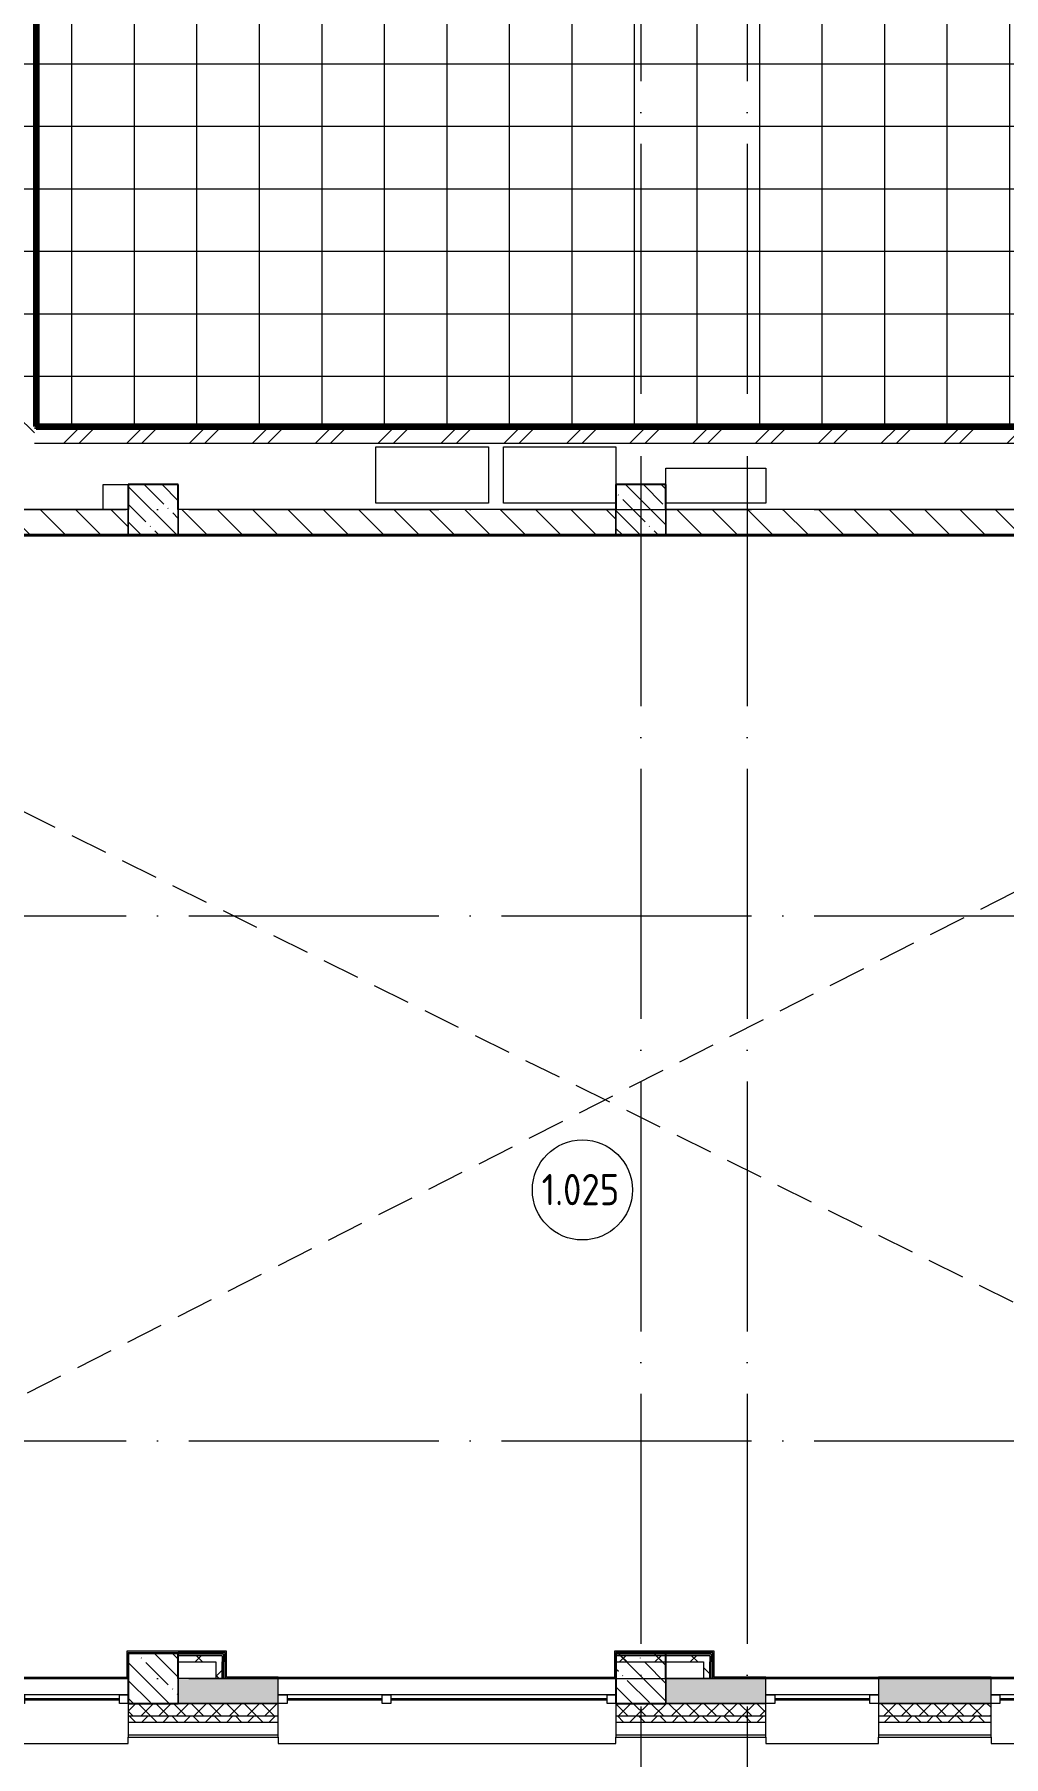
# Model space of a CAD drawing. Header units: millimetres. Extents: x 97 to 214665, y -4577 to 61202.
# Drawn here: x 145198 to 152948, y 25800 to 39575 of the extents above; entities that cross this region are included whole.
import ezdxf

# ---------------------------------------------------------------- set-up
doc = ezdxf.new("R2010")
doc.units = ezdxf.units.MM
doc.linetypes.add('ADSK_Линия сетки', pattern=[2500, 2000, -250, 0, -250])
doc.linetypes.add('ADSK_Снесено', pattern=[450, 300, -150])
for name, color, linetype, lineweight in [('A-AREA-____-IDEN', 2, 'Continuous', 20), ('A-DETL-DEMO-OTLN', 6, 'ADSK_Снесено', 9), ('A-FLOR-____-OTLN', 192, 'Continuous', 9), ('A-FLOR-____-PATT', 8, 'Continuous', 9), ('A-GLAZ-____-MCUT', 151, 'Continuous', 9), ('A-GLAZ-____-OTLN', 151, 'Continuous', 9), ('A-WALL-____-MCUT', 113, 'Continuous', 9), ('A-WALL-____-PATT', 111, 'Continuous', 9), ('A-WALL-FNSH-MCUT', 113, 'Continuous', 9), ('I-WALL-____-OTLN', 2, 'Continuous', 9), ('S-COLS-____-MCUT', 52, 'Continuous', 9), ('S-COLS-____-OTLN', 52, 'Continuous', 9), ('S-GRID-____-OTLN', 1, 'Continuous', 9)]:
    doc.layers.add(name, color=color, linetype=linetype, lineweight=lineweight)
doc.styles.add('GOST Common', font='GOST_Common.ttf', dxfattribs={"width": 0.9, "height": 250})
pattern_1 = [(135, (0, 0), (-141.42136, -141.42136), [])]
pattern_2 = [(135, (0, 0), (-142.5612, -142.5612), []), (135, (142.56, 0), (-142.5612, -142.5612), [252.016, -50.403, 3.353, -47.05])]
pattern_3 = [(45, (0, 0), (-141.42136, 141.42136), []), (135, (0, 0), (-141.42136, -141.42136), [])]

# ---------------------------------------------------------------- blocks, each defined once
blk = doc.blocks.new('Окно_СКБ_1Ст1 - 120_Окно_СКБ_1Ст_900_ОК4-29019066-О_АИ_ПП_4_200_Целиком')
at = {"layer": 'A-GLAZ-____-MCUT', "color": 90}
for p, q in [((-450, -195), (-450, -125)), ((-450, -125), (-380, -125)), ((-380, -125), (-380, -195)), ((380, -195), (380, -125)), ((380, -125), (450, -125)), ((450, -125), (450, -195)), ((-380, -195), (-450, -195)), ((450, -195), (380, -195))]:
    blk.add_line(p, q, dxfattribs=at)
at = {"layer": 'A-GLAZ-____-MCUT', "color": 10, "lineweight": 5}
for p, q in [((380, -155), (-380, -155)), ((380, -165), (-380, -165))]:
    blk.add_line(p, q, dxfattribs=at)
at = {"layer": 'A-GLAZ-____-OTLN', "color": 10, "lineweight": 5}
blk.add_line((-450, -195), (450, -195), dxfattribs=at)
blk = doc.blocks.new('Окно_СКБ_1Ст1 - 120_Окно_СКБ_1Ст_900_ОК5-29019111-О_АИ_ПП_4_200_Целиком')
at = {"layer": 'A-GLAZ-____-MCUT', "color": 90}
for p, q in [((-450, -195), (-450, -125)), ((-450, -125), (-380, -125)), ((-380, -125), (-380, -195)), ((380, -195), (380, -125)), ((380, -125), (450, -125)), ((450, -125), (450, -195)), ((-380, -195), (-450, -195)), ((450, -195), (380, -195))]:
    blk.add_line(p, q, dxfattribs=at)
at = {"layer": 'A-GLAZ-____-MCUT', "color": 10, "lineweight": 5}
for p, q in [((380, -155), (-380, -155)), ((380, -165), (-380, -165))]:
    blk.add_line(p, q, dxfattribs=at)
at = {"layer": 'A-GLAZ-____-OTLN', "color": 10, "lineweight": 5}
blk.add_line((-450, -195), (450, -195), dxfattribs=at)
blk = doc.blocks.new('Окно_СКБ_2Ст1 - Окно_СКБ_2Ст_2700_ОК10-29019148-О_АИ_ПП_4_200_Целиком')
at = {"layer": 'A-GLAZ-____-MCUT', "color": 90}
for p, q in [((-1350, -195), (-1350, -125)), ((-1350, -125), (-1280, -125)), ((-1280, -125), (-1280, -195)), ((450, -195), (450, -125)), ((450, -125), (520, -125)), ((520, -125), (520, -195)), ((1280, -195), (1280, -125)), ((1280, -125), (1350, -125)), ((1350, -125), (1350, -195)), ((-1280, -195), (-1350, -195)), ((520, -195), (450, -195)), ((1350, -195), (1280, -195))]:
    blk.add_line(p, q, dxfattribs=at)
at = {"layer": 'A-GLAZ-____-MCUT', "color": 10, "lineweight": 5}
for p, q in [((450, -155), (-1280, -155)), ((450, -165), (-1280, -165)), ((1280, -155), (520, -155)), ((1280, -165), (520, -165))]:
    blk.add_line(p, q, dxfattribs=at)
at = {"layer": 'A-GLAZ-____-OTLN', "color": 10, "lineweight": 5}
blk.add_line((-1350, -195), (1350, -195), dxfattribs=at)
blk = doc.blocks.new('WNW_Отлив1 - Отлив_металлический 2-28596055-О_АИ_ПП_4_200_Целиком')
at = {"layer": 'A-GLAZ-____-OTLN', "color": 10, "lineweight": 5}
for p, q in [((450, 320), (-450, 320)), ((-450, 320), (-450, 270)), ((450, 270), (450, 320))]:
    blk.add_line(p, q, dxfattribs=at)
blk = doc.blocks.new('WNW_Отлив1 - Отлив_металлический 2-28596188-О_АИ_ПП_4_200_Целиком')
at = {"layer": 'A-GLAZ-____-OTLN', "color": 10, "lineweight": 5}
for p, q in [((1350, 320), (-1350, 320)), ((-1350, 320), (-1350, 270)), ((1350, 270), (1350, 320))]:
    blk.add_line(p, q, dxfattribs=at)
blk = doc.blocks.new('0083_СОШ675_АР_R22_rvt-1-О_АИ_ПП_4_200_Целиком')
at = {"layer": 'A-WALL-____-PATT', "lineweight": 5}
h = blk.add_hatch(dxfattribs=at)
h.set_pattern_fill('FP_8', color=10, style=0, pattern_type=2)
h.set_pattern_definition(pattern_1)
h.paths.add_polyline_path([(87700, 36305), (87700, 36525), (87500, 36525), (87500, 36305)])
h.paths.add_polyline_path([(87700, 39675), (87700, 39775), (87500, 39775), (87500, 39675), (87641, 39675)])
h = blk.add_hatch(dxfattribs=at)
h.set_pattern_fill('FP_11', color=10, style=0, pattern_type=2)
h.set_pattern_definition([(45, (0, 0), (-251.4472, 251.4472), []), (45, (0, 381), (-251.4472, 251.4472), [])])
h.paths.add_polyline_path([(101160, 36305), (101160, 36425), (87700, 36425), (87700, 36305), (100687, 36305)])
h = blk.add_hatch(dxfattribs=at)
h.set_pattern_fill('FP_8', color=10, style=0, pattern_type=2)
h.set_pattern_definition(pattern_1)
h.paths.add_polyline_path([(101160, 35575), (101160, 35775), (96900, 35775), (96900, 35575), (100687, 35575)])
h.paths.add_polyline_path([(96500, 35575), (96500, 35775), (92750, 35775), (92750, 35575), (94888, 35575)])
h.paths.add_polyline_path([(91023, 35575), (92350, 35575), (92350, 35775), (88850, 35775), (88850, 35575), (89090, 35575)])
h.paths.add_polyline_path([(88450, 35575), (88450, 35775), (83150, 35775), (83150, 35575), (87158, 35575)])
h = blk.add_hatch(dxfattribs=at)
h.set_pattern_fill('FP_20', color=252, style=0, pattern_type=2)
h.set_pattern_definition(pattern_3)
h.paths.add_polyline_path([(89150, 26557), (89200, 26557), (89200, 26607), (88850, 26607), (88850, 26557), (89090, 26557)])
h = blk.add_hatch(dxfattribs=at)
h.set_pattern_fill('FP_20', color=252, style=0, pattern_type=2)
h.set_pattern_definition(pattern_3)
h.paths.add_polyline_path([(93050, 26557), (93100, 26557), (93100, 26607), (92350, 26607), (92350, 26557), (92956, 26557)])
h = blk.add_hatch(dxfattribs=at)
h.set_pattern_fill('FP_20', color=252, style=0, pattern_type=2)
h.set_pattern_definition(pattern_3)
h.paths.add_polyline_path([(89200, 26425), (89200, 26557), (89150, 26557), (89150, 26425)])
h = blk.add_hatch(dxfattribs=at)
h.set_pattern_fill('FP_20', color=252, style=0, pattern_type=2)
h.set_pattern_definition(pattern_3)
h.paths.add_polyline_path([(93100, 26425), (93100, 26557), (93050, 26557), (93050, 26425)])
h = blk.add_hatch(dxfattribs=at)
h.set_pattern_fill('FP_74', color=10, style=0, pattern_type=2)
h.set_pattern_definition([(50, (0, 0), (364.3679, -31.8783), [38.1, -419.1]), (355, (0, 0), (-70.4859, 382.1133), [30.48, -335.28]), (100.451, (30.36, -2.66), (293.885, 350.2334), [32.38, -356.18]), (46.184, (0, 101.6), (542.1585, -84.0858), [57.15, -628.65]), (96.636, (45.2, 94.6), (474.805, 494.8554), [48.57, -534.27]), (351.184, (0, 101.6), (474.8102, 494.85), [45.72, -502.92]), (21, (50.8, 76.2), (303.2285, -204.5305), [38.1, -419.1]), (326, (50.8, 76.2), (123.6039, 368.376), [30.48, -335.28]), (71.451, (76.07, 59.16), (426.8341, 163.8427), [32.38, -356.18]), (37.5, (0, 0), (6.17665, 169.11015), [16.764, -314.452, 16.764, -323.596, -336.55]), (37.5, (0, 0), (6.17665, 169.11015), [-671.576, 16.764, -319.786]), (7.5, (0, 0), (133.63888, 200.3615), [16.764, -177.292, 16.764, -306.832, -128.27]), (7.5, (0, 0), (133.63888, 200.3615), [-517.652, 16.764, -111.506]), (327.5, (-113.28, 0), (271.18182, -11.45836), [16.764, -110.236, 16.764, -379.476, -525.78]), (327.5, (-113.28, 0), (271.18182, -11.45836), [-523.24, 16.764, -509.016]), (317.5, (-164.08, 0), (296.2585, 50.85285), [16.764, -148.336, 16.764, -246.38, -373.38]), (317.5, (-164.08, 0), (296.2585, 50.85285), [-428.244, 16.764, -356.616])])
h.paths.add_polyline_path([(101160, 26225), (101160, 26425), (100150, 26425), (100150, 26225), (100687, 26225)])
h.paths.add_polyline_path([(96900, 26225), (97450, 26225), (97450, 26425), (96900, 26425)])
h.paths.add_polyline_path([(96500, 26225), (96500, 26425), (96250, 26425), (96250, 26225)])
h.paths.add_polyline_path([(98350, 26225), (99250, 26225), (99250, 26425), (98350, 26425)])
h.paths.add_polyline_path([(95350, 26225), (95350, 26425), (94450, 26425), (94450, 26225), (94888, 26225)])
h.paths.add_polyline_path([(92750, 26225), (93550, 26225), (93550, 26425), (92750, 26425)])
h.paths.add_polyline_path([(89650, 26225), (89650, 26425), (88850, 26425), (88850, 26225), (89090, 26225)])
h.paths.add_polyline_path([(86650, 26225), (87550, 26225), (87550, 26425), (86650, 26425)])
h.paths.add_polyline_path([(85750, 26225), (85750, 26425), (84250, 26425), (84250, 26225), (85225, 26225)])
h.paths.add_polyline_path([(83150, 26225), (83350, 26225), (83350, 26425), (83150, 26425)])
h.paths.add_polyline_path([(81359, 26225), (81550, 26225), (81550, 26425), (80300, 26425), (80300, 26225), (80876, 26225)])
h.paths.add_polyline_path([(79000, 26225), (79000, 26425), (77550, 26425), (77550, 26225)])
h.paths.add_polyline_path([(82750, 26225), (82750, 26425), (82450, 26425), (82450, 26225)])
h.paths.add_polyline_path([(74595, 26225), (74600, 26225), (74600, 26425), (74200, 26425), (74200, 26225)])
h.paths.add_polyline_path([(75561, 26225), (75850, 26225), (75850, 26425), (75000, 26425), (75000, 26225), (75078, 26225)])
h = blk.add_hatch(dxfattribs=at)
h.set_pattern_fill('FP_21', color=10, style=0, pattern_type=2)
h.set_pattern_definition([(45, (0, 0), (-70.71068, 70.71068), []), (135, (0, 0), (-70.71068, -70.71068), [])])
h.paths.add_polyline_path([(104552, 26125), (104600, 26125), (104700, 26225), (102445, 26225), (102445, 26125), (102619, 26125)])
h.paths.add_polyline_path([(101160, 26125), (101160, 26225), (100150, 26225), (100150, 26125), (100687, 26125)])
h.paths.add_polyline_path([(101360, 26125), (101545, 26125), (101545, 26225), (101360, 26225)])
h.paths.add_polyline_path([(99250, 26125), (99250, 26225), (98350, 26225), (98350, 26125), (98754, 26125)])
h.paths.add_polyline_path([(96250, 26125), (97450, 26125), (97450, 26225), (96250, 26225)])
h.paths.add_polyline_path([(94450, 26125), (95350, 26125), (95350, 26225), (94450, 26225)])
h.paths.add_polyline_path([(92350, 26125), (93550, 26125), (93550, 26225), (92350, 26225)])
h.paths.add_polyline_path([(89090, 26125), (89650, 26125), (89650, 26225), (88450, 26225), (88450, 26125)])
h.paths.add_polyline_path([(87158, 26125), (87550, 26125), (87550, 26225), (86650, 26225), (86650, 26125)])
h.paths.add_polyline_path([(85750, 26125), (85750, 26225), (84250, 26225), (84250, 26125), (85225, 26125)])
h.paths.add_polyline_path([(82450, 26125), (83350, 26125), (83350, 26225), (82450, 26225)])
h.paths.add_polyline_path([(81550, 26125), (81550, 26225), (79900, 26225), (79900, 26125), (81359, 26125)])
h.paths.add_polyline_path([(77550, 26125), (79000, 26125), (79000, 26225), (77550, 26225)])
h.paths.add_polyline_path([(75561, 26125), (75850, 26125), (75850, 26225), (74200, 26225), (74200, 26125), (75078, 26125)])
h.paths.add_polyline_path([(69763, 26125), (70150, 26125), (70150, 26225), (69200, 26225), (69200, 26125), (69280, 26125)])
h = blk.add_hatch(dxfattribs=at)
h.set_pattern_fill('FP_7', color=10, style=0, pattern_type=2)
h.set_pattern_definition([(135, (0, 0), (-84.85281, -84.85281), []), (225, (0, 0), (84.85281, -84.85281), [])])
h.paths.add_polyline_path([(104550, 26075), (104600, 26125), (102445, 26125), (102445, 26075), (102619, 26075)])
h.paths.add_polyline_path([(101545, 26075), (101545, 26125), (100150, 26125), (100150, 26075), (100687, 26075)])
h.paths.add_polyline_path([(98754, 26075), (99250, 26075), (99250, 26125), (98350, 26125), (98350, 26075)])
h.paths.add_polyline_path([(97450, 26075), (97450, 26125), (96250, 26125), (96250, 26075), (96821, 26075)])
h.paths.add_polyline_path([(95350, 26075), (95350, 26125), (94450, 26125), (94450, 26075), (94888, 26075)])
h.paths.add_polyline_path([(92350, 26075), (93550, 26075), (93550, 26125), (92350, 26125)])
h.paths.add_polyline_path([(89650, 26075), (89650, 26125), (88450, 26125), (88450, 26075), (89090, 26075)])
h.paths.add_polyline_path([(87550, 26075), (87550, 26125), (86650, 26125), (86650, 26075), (87158, 26075)])
h.paths.add_polyline_path([(85750, 26075), (85750, 26125), (84250, 26125), (84250, 26075), (85225, 26075)])
h.paths.add_polyline_path([(82450, 26075), (83350, 26075), (83350, 26125), (82450, 26125)])
h.paths.add_polyline_path([(81359, 26075), (81550, 26075), (81550, 26125), (79900, 26125), (79900, 26075), (80876, 26075)])
h.paths.add_polyline_path([(79000, 26075), (79000, 26125), (77550, 26125), (77550, 26075)])
h.paths.add_polyline_path([(75078, 26075), (75850, 26075), (75850, 26125), (74200, 26125), (74200, 26075), (74595, 26075)])
h.paths.add_polyline_path([(69763, 26075), (70150, 26075), (70150, 26125), (69150, 26125), (69150, 26075), (69280, 26075)])
at = {"layer": 'S-COLS-____-OTLN', "lineweight": 5}
h = blk.add_hatch(dxfattribs=at)
h.set_pattern_fill('FP_31', color=256, style=0, pattern_type=2)
h.set_pattern_definition(pattern_2)
h.paths.add_polyline_path([(88450, 35575), (88850, 35575), (88850, 35975), (88450, 35975), (88450, 35775)])
h = blk.add_hatch(dxfattribs=at)
h.set_pattern_fill('FP_31', color=256, style=0, pattern_type=2)
h.set_pattern_definition(pattern_2)
h.paths.add_polyline_path([(92350, 35575), (92750, 35575), (92750, 35975), (92350, 35975), (92350, 35775)])
h = blk.add_hatch(dxfattribs=at)
h.set_pattern_fill('FP_31', color=256, style=0, pattern_type=2)
h.set_pattern_definition(pattern_2)
h.paths.add_polyline_path([(88450, 26225), (88850, 26225), (88850, 26625), (88450, 26625)])
h = blk.add_hatch(dxfattribs=at)
h.set_pattern_fill('FP_31', color=256, style=0, pattern_type=2)
h.set_pattern_definition(pattern_2)
h.paths.add_polyline_path([(92350, 26225), (92750, 26225), (92750, 26625), (92350, 26625)])
at = {"layer": 'A-FLOR-____-OTLN', "color": 90}
for p, q in [((90430, 35825), (90430, 36275)), ((90430, 36275), (91330, 36275)), ((91330, 36275), (91330, 35825)), ((91450, 35825), (91450, 36275)), ((91450, 36275), (92350, 36275)), ((92350, 36275), (92350, 35975)), ((92750, 35975), (92750, 36105)), ((92750, 36105), (93550, 36105)), ((93550, 36105), (93550, 35825)), ((88250, 35775), (88250, 35975)), ((88250, 35975), (88450, 35975)), ((91330, 35825), (90430, 35825)), ((92350, 35825), (91450, 35825)), ((93550, 35825), (92750, 35825)), ((88450, 35775), (88250, 35775))]:
    blk.add_line(p, q, dxfattribs=at)
at = {"layer": 'A-WALL-____-MCUT', "color": 50, "lineweight": 13}
for p, q in [((101160, 36425), (87700, 36425)), ((87700, 36305), (101160, 36305)), ((88450, 35775), (83150, 35775)), ((92350, 35775), (88850, 35775)), ((96500, 35775), (92750, 35775)), ((83150, 35575), (88450, 35575)), ((88850, 35575), (92350, 35575)), ((92750, 35575), (96500, 35575)), ((88850, 26607), (88850, 26557)), ((89200, 26607), (88850, 26607)), ((89200, 26607), (89200, 26557)), ((92350, 26607), (92350, 26557)), ((93100, 26607), (92350, 26607)), ((93100, 26607), (93100, 26557)), ((88850, 26557), (89150, 26557)), ((89150, 26557), (89150, 26425)), ((89200, 26425), (89200, 26557)), ((92350, 26557), (93050, 26557)), ((93050, 26557), (93050, 26425)), ((93100, 26425), (93100, 26557)), ((89650, 26425), (88850, 26425)), ((89150, 26425), (89200, 26425)), ((89650, 26225), (89650, 26425)), ((93550, 26425), (92750, 26425)), ((93050, 26425), (93100, 26425)), ((93550, 26225), (93550, 26425)), ((95350, 26425), (94450, 26425)), ((94450, 26425), (94450, 26225)), ((95350, 26225), (95350, 26425)), ((89650, 26225), (88850, 26225)), ((88850, 26225), (89650, 26225)), ((93550, 26225), (92750, 26225)), ((92750, 26225), (93550, 26225)), ((95350, 26225), (94450, 26225)), ((94450, 26225), (95350, 26225)), ((88450, 26125), (88450, 26075)), ((88450, 26125), (89650, 26125)), ((88450, 26075), (89650, 26075)), ((89650, 26075), (89650, 26125)), ((92350, 26125), (92350, 26075)), ((92350, 26125), (93550, 26125)), ((92350, 26075), (93550, 26075)), ((93550, 26075), (93550, 26125)), ((94450, 26125), (94450, 26075)), ((94450, 26125), (95350, 26125)), ((94450, 26075), (95350, 26075)), ((95350, 26075), (95350, 26125))]:
    blk.add_line(p, q, dxfattribs=at)
at = {"layer": 'A-WALL-____-MCUT', "color": 10, "lineweight": 5}
for p, q in [((88450, 35575), (88450, 35775)), ((88850, 35775), (88850, 35575)), ((92350, 35575), (92350, 35775)), ((92750, 35775), (92750, 35575)), ((89212, 26620), (88850, 26620)), ((89212, 26620), (89212, 26607)), ((89212, 26607), (89212, 26557)), ((93112, 26620), (92350, 26620)), ((93112, 26620), (93112, 26607)), ((93112, 26607), (93112, 26557)), ((89212, 26425), (89212, 26557)), ((93112, 26425), (93112, 26557)), ((88850, 26425), (88850, 26225)), ((92750, 26425), (92750, 26225)), ((88450, 25975), (89650, 25975)), ((92350, 25975), (93550, 25975)), ((94450, 25975), (95350, 25975))]:
    blk.add_line(p, q, dxfattribs=at)
at = {"layer": 'A-WALL-____-MCUT', "color": 90}
for p, q in [((88850, 26225), (88450, 26225)), ((88450, 26225), (88450, 26125)), ((89650, 26125), (89650, 26225)), ((92750, 26225), (92350, 26225)), ((92350, 26225), (92350, 26125)), ((93550, 26125), (93550, 26225)), ((94450, 26225), (94450, 26125)), ((95350, 26125), (95350, 26225)), ((88450, 26075), (88450, 25975)), ((89650, 25975), (89650, 26075)), ((92350, 26075), (92350, 25975)), ((93550, 25975), (93550, 26075)), ((94450, 26075), (94450, 25975)), ((95350, 25975), (95350, 26075))]:
    blk.add_line(p, q, dxfattribs=at)
at = {"layer": 'A-WALL-FNSH-MCUT', "color": 90}
for p, q in [((89225, 26632), (88850, 26632)), ((88850, 26632), (88850, 26620)), ((88850, 26620), (88850, 26607)), ((89225, 26620), (89225, 26632)), ((89225, 26607), (89225, 26620)), ((89225, 26557), (89225, 26607)), ((93125, 26632), (92350, 26632)), ((92350, 26632), (92350, 26620)), ((92350, 26620), (92350, 26607)), ((93125, 26620), (93125, 26632)), ((93125, 26607), (93125, 26620)), ((93125, 26557), (93125, 26607)), ((89225, 26425), (89225, 26557)), ((93125, 26425), (93125, 26557)), ((89200, 26425), (89212, 26425)), ((89212, 26425), (89225, 26425)), ((93100, 26425), (93112, 26425)), ((93112, 26425), (93125, 26425)), ((88450, 25975), (88450, 25955)), ((88450, 25955), (89650, 25955)), ((89650, 25955), (89650, 25975)), ((92350, 25975), (92350, 25955)), ((92350, 25955), (93550, 25955)), ((93550, 25955), (93550, 25975)), ((94450, 25975), (94450, 25955)), ((94450, 25955), (95350, 25955)), ((95350, 25955), (95350, 25975))]:
    blk.add_line(p, q, dxfattribs=at)
at = {"layer": 'I-WALL-____-OTLN', "color": 90}
for p, q in [((87550, 26425), (88450, 26425)), ((89650, 26425), (92350, 26425)), ((93550, 26425), (94450, 26425)), ((95350, 26425), (96250, 26425))]:
    blk.add_line(p, q, dxfattribs=at)
at = {"layer": 'S-COLS-____-MCUT', "color": 130, "lineweight": 25}
for p, q in [((88850, 35975), (88450, 35975)), ((88450, 35975), (88450, 35775)), ((88850, 35775), (88850, 35975)), ((92750, 35975), (92350, 35975)), ((92350, 35975), (92350, 35775)), ((92750, 35775), (92750, 35975)), ((88450, 35575), (88850, 35575)), ((92350, 35575), (92750, 35575)), ((88850, 26625), (88450, 26625)), ((88450, 26625), (88450, 26225)), ((88850, 26425), (88850, 26625)), ((92750, 26625), (92350, 26625)), ((92350, 26625), (92350, 26225)), ((92750, 26425), (92750, 26625)), ((88450, 26225), (88850, 26225)), ((92350, 26225), (92750, 26225))]:
    blk.add_line(p, q, dxfattribs=at)
at = {"layer": 'S-COLS-____-OTLN', "color": 90}
for p, q in [((88450, 35775), (88450, 35575)), ((88850, 35575), (88850, 35775)), ((92350, 35775), (92350, 35575)), ((92750, 35575), (92750, 35775)), ((88850, 26225), (88850, 26425)), ((92750, 26225), (92750, 26425))]:
    blk.add_line(p, q, dxfattribs=at)
at = {"layer": 'A-GLAZ-____-OTLN', "color": 90, "lineweight": 9, "rotation": 180}
for name, p in [('Окно_СКБ_1Ст1 - 120_Окно_СКБ_1Ст_900_ОК5-29019111-О_АИ_ПП_4_200_Целиком', (88000, 26100)), ('Окно_СКБ_2Ст1 - Окно_СКБ_2Ст_2700_ОК10-29019148-О_АИ_ПП_4_200_Целиком', (91000, 26100)), ('Окно_СКБ_1Ст1 - 120_Окно_СКБ_1Ст_900_ОК4-29019066-О_АИ_ПП_4_200_Целиком', (94000, 26100)), ('Окно_СКБ_1Ст1 - 120_Окно_СКБ_1Ст_900_ОК5-29019111-О_АИ_ПП_4_200_Целиком', (95800, 26100)), ('WNW_Отлив1 - Отлив_металлический 2-28596055-О_АИ_ПП_4_200_Целиком', (88000, 26225)), ('WNW_Отлив1 - Отлив_металлический 2-28596188-О_АИ_ПП_4_200_Целиком', (91000, 26225)), ('WNW_Отлив1 - Отлив_металлический 2-28596055-О_АИ_ПП_4_200_Целиком', (94000, 26225)), ('WNW_Отлив1 - Отлив_металлический 2-28596055-О_АИ_ПП_4_200_Целиком', (95800, 26225))]:
    blk.add_blockref(name, p, dxfattribs=at)
blk = doc.blocks.new('ADSK_Марка_Помещение_ОдноЗначение - Номер-159740-О_АИ_ПП_4_200_Целиком')
at = {"layer": 'A-AREA-____-IDEN'}
blk.add_circle((0, 0), 4, dxfattribs=at)

msp = doc.modelspace()

# ---------------------------------------------------------------- hatches: boundary and pattern name
at = {"layer": 'A-FLOR-____-PATT'}
h = msp.add_hatch(dxfattribs=at)
h.set_pattern_fill('FP_218', color=256, style=0, pattern_type=2)
h.set_pattern_definition([(0, (147497.5, 40839.97), (0, 500), []), (90, (147497.5, 40839.97), (-500, 3e-14), [])])
h.paths.add_polyline_path([(163982.779696, 35775), (165248.114412, 35775), (165248.114412, 35790), (166008.16026, 35790), (166008.16026, 36150.15091), (166013.16026, 36150.15091), (166013.16026, 36160.15091), (166023.16026, 36160.15091), (166023.784998, 36165.15091), (166303.16026, 36165.15091), (166303.16026, 36915), (166318.16026, 36915), (166318.16026, 39600.023044), (166253.16026, 39600.023044), (166253.16026, 39585.023044), (165923.114412, 39585.023044), (165923.114412, 39590.023044), (165913.114412, 39590.023044), (165913.114412, 39600.023044), (165908.114412, 39600.023044), (165908.114412, 39760.023044), (165448.114412, 39760.023044), (165448.114412, 39775.023044), (163248.114412, 39775.023044), (163248.114412, 39760.023044), (145213.114412, 39760.023044), (145213.114412, 36440.000586), (158778.114412, 36440.000586), (158778.114412, 36435.000586), (158788.114412, 36435.000586), (158788.114412, 36425.000586), (158793.114412, 36424.983999), (158793.114412, 36114.999414), (159678.114998, 36114.999414), (159678.114998, 35899.999414), (161318.114998, 35899.999414), (161318.114998, 36114.999414), (162598.09249, 36114.999414), (162598.114412, 36109.999414), (162608.09249, 36109.999414), (162608.09249, 36099.999414), (162613.09249, 36099.999414), (162613.09249, 35790), (163848.114412, 35790), (163848.114412, 35775)])
h.paths.add_polyline_path([(145198.114412, 36774.906483), (145198.114412, 39474.906483), (144998.114412, 39474.906483), (144998.114412, 36774.906483)])
at = {"layer": 'A-WALL-____-PATT'}
for points in [[(145198.114412, 36435.000586), (145208.114412, 36435.000586), (145208.114412, 39775), (145198.114412, 39775), (145198.114412, 37498.291579)], [(158778.114412, 36425.000586), (158778.114412, 36435.000586), (145198.114412, 36435.000586), (145198.114412, 36425.000586), (158184.660423, 36425.000586)], [(158658.114412, 35564.999414), (158658.114412, 35574.999414), (140648.09249, 35574.999414), (140648.09249, 35564.999414), (158648.114412, 35564.999414)], [(145948.114412, 26435.000586), (145948.114412, 26642.000586), (145938.114412, 26642.000586), (145938.114412, 26435.000586)], [(146722.666694, 26632.000586), (146732.666694, 26632.000586), (146732.666694, 26642.000586), (145948.114412, 26642.000586), (145948.114412, 26632.000586), (146588.421878, 26632.000586)], [(146732.666694, 26435.000586), (146732.666694, 26632.000586), (146722.666694, 26632.000586), (146722.666694, 26435.000586)], [(149848.114412, 26435.000586), (149848.114412, 26642.000586), (149838.114412, 26642.000586), (149838.114412, 26435.000586)], [(150622.666694, 26632.000586), (150632.666694, 26632.000586), (150632.666694, 26642.000586), (149848.114412, 26642.000586), (149848.114412, 26632.000586), (150453.834726, 26632.000586)], [(150632.666694, 26435), (150632.666694, 26632.000586), (150622.666694, 26632.000586), (150622.666694, 26435)], [(147148.114412, 26425.000586), (147148.114412, 26435.000586), (146722.666694, 26435.000586), (146722.666694, 26425.000586)]]:
    msp.add_hatch(color=7, dxfattribs=at).paths.add_polyline_path(points)
h = msp.add_hatch(color=7, dxfattribs=at)
h.paths.add_polyline_path([(153988.114412, 26425), (153988.114412, 26435), (153748.114412, 26435), (153748.114412, 26425)])
h.paths.add_polyline_path([(150622.666694, 26425), (151048.114412, 26425), (151048.114412, 26435), (150622.666694, 26435)])
h.paths.add_polyline_path([(151948.114412, 26425), (152848.114412, 26425), (152848.114412, 26435), (151948.114412, 26435)])

# ---------------------------------------------------------------- linework, layer by layer
at = {"layer": 'A-DETL-DEMO-OTLN'}
for p, q in [((140658.09249, 35564.999414), (158648.114412, 26650.000586)), ((158648.114412, 35564.999414), (140667.786171, 26435.000586))]:
    msp.add_line(p, q, dxfattribs=at)
at = {"layer": 'A-WALL-____-MCUT', "color": 7}
for p, q in [((145208.114412, 36435.000586), (145208.114412, 39765.023044)), ((145198.114412, 36425.000586), (158778.114412, 36425.000586)), ((158788.114412, 36435.000586), (145208.114412, 36435.000586)), ((158658.114412, 35574.999414), (140648.09249, 35574.999414)), ((140658.09249, 35564.999414), (158648.114412, 35564.999414)), ((145938.114412, 26642.000586), (145938.114412, 26435.000586)), ((146732.666694, 26642.000586), (145938.114412, 26642.000586)), ((145948.114412, 26435.000586), (145948.114412, 26632.000586)), ((145948.114412, 26632.000586), (146722.666694, 26632.000586)), ((146722.666694, 26632.000586), (146722.666694, 26425.000586)), ((146732.666694, 26435.000586), (146732.666694, 26642.000586)), ((149838.114412, 26642.000586), (149838.114412, 26435.000586)), ((150632.666694, 26642.000586), (149838.114412, 26642.000586)), ((149848.114412, 26435.000586), (149848.114412, 26632.000586)), ((149848.114412, 26632.000586), (150622.666694, 26632.000586)), ((150622.666694, 26632.000586), (150622.666694, 26425)), ((150632.666694, 26435), (150632.666694, 26642.000586)), ((145938.114412, 26435.000586), (145948.114412, 26435.000586)), ((146722.666694, 26425.000586), (147148.114412, 26425.000586)), ((147148.114412, 26435.000586), (146732.666694, 26435.000586)), ((147148.114412, 26425.000586), (147148.114412, 26435.000586)), ((149838.114412, 26435.000586), (149848.114412, 26435.000586)), ((150622.666694, 26425), (151048.114412, 26425)), ((151048.114412, 26435), (150632.666694, 26435)), ((151048.114412, 26425), (151048.114412, 26435)), ((152848.114412, 26435), (151948.114412, 26435)), ((151948.114412, 26435), (151948.114412, 26425)), ((151948.114412, 26425), (152848.114412, 26425)), ((152848.114412, 26425), (152848.114412, 26435))]:
    msp.add_line(p, q, dxfattribs=at)
at = {"layer": 'I-WALL-____-OTLN', "color": 5, "lineweight": 90}
for p, q in [((145213.114412, 39760.023044), (145213.114412, 36440.000586)), ((145213.114412, 36440.000586), (158778.114412, 36440.000586))]:
    msp.add_line(p, q, dxfattribs=at)
at = {"layer": 'I-WALL-____-OTLN'}
for p, q in [((145048.114412, 26435.000586), (145938.114412, 26435.000586)), ((145948.114412, 26425.000586), (145048.114412, 26425.000586)), ((147148.114412, 26435.000586), (149838.114412, 26435.000586)), ((149848.114412, 26425.000586), (147148.114412, 26425.000586)), ((151048.114412, 26435), (151948.114412, 26435)), ((151948.114412, 26425), (151048.114412, 26425)), ((152848.114412, 26435), (153748.114412, 26435)), ((153748.114412, 26425), (152848.114412, 26425))]:
    msp.add_line(p, q, dxfattribs=at)
at = {"layer": 'S-GRID-____-OTLN', "linetype": 'ADSK_Линия сетки'}
for p, q in [((150048.114412, 61202.00513), (150048.114412, -3572.657751)), ((150898.114745, 61202.00513), (150898.114745, -3572.657751)), ((53928.563196, 35775.000586), (213846.668489, 35775.000586)), ((53928.563196, 32525.000984), (213846.668489, 32525.000984)), ((53928.563196, 28325.000984), (213846.668489, 28325.000984)), ((53928.563196, 26425.000586), (213846.668489, 26425.000586))]:
    msp.add_line(p, q, dxfattribs=at)

# ---------------------------------------------------------------- block references
at = {"color": 250, "lineweight": 5}
msp.add_blockref('0083_СОШ675_АР_R22_rvt-1-О_АИ_ПП_4_200_Целиком', (57498.114412, 0), dxfattribs=at)
at = {"layer": 'A-AREA-____-IDEN', "xscale": 99.99999999999993, "yscale": 99.99999999999993, "zscale": 99.99999999999993}
msp.add_blockref('ADSK_Марка_Помещение_ОдноЗначение - Номер-159740-О_АИ_ПП_4_200_Целиком', (149580.000868, 30332.417699), dxfattribs=at)

# ---------------------------------------------------------------- texts
at = {"layer": 'A-AREA-____-IDEN', "lineweight": 9, "insert": (149254.64361, 30460.142771), "char_height": 250, "width": 800.8858125, "attachment_point": 1, "style": 'GOST Common'}
msp.add_mtext('1.025', dxfattribs=at)

doc.saveas('drawing.dxf')
